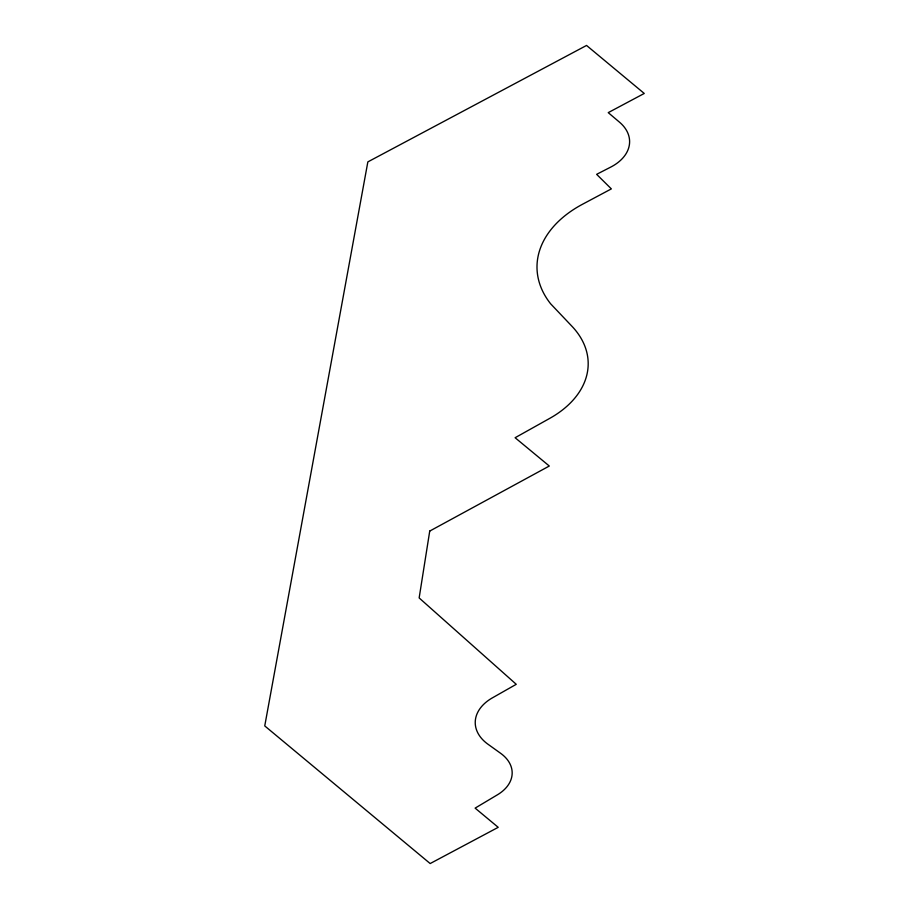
<?xml version="1.0" encoding="UTF-8"?>
<svg xmlns="http://www.w3.org/2000/svg" width="909" height="909" viewBox="0 0 909 909"><rect width="100%" height="100%" fill="white"/><g stroke="black" fill="none" stroke-linecap="round" stroke-linejoin="round"><path stroke-width="1.36" d="M429.73 531.072L419.151 597.94L516.255 684.307L493.11 697.453A48.529 32.224 -0.7 0 0 488.565 744.653L500.632 753.311A43.893 29.133 -0.7 0 1 497.439 794.796L475.123 808.124L498.212 827.326L430.173 863.55L264.746 725.927L367.85 161.893L586.544 45.45L644.254 93.457L608.235 112.636L619.518 122.192A47.938 31.826 -0.7 0 1 610.734 167.097L596.634 174.335L611.359 188.89L582.669 204.173A119.943 79.64 -0.7 0 0 550.604 303.776L572.386 326.729A106.546 70.743 -0.7 0 1 549.786 418.345L515.108 437.729L549.297 466.022L429.73 531.072"/></g></svg>
